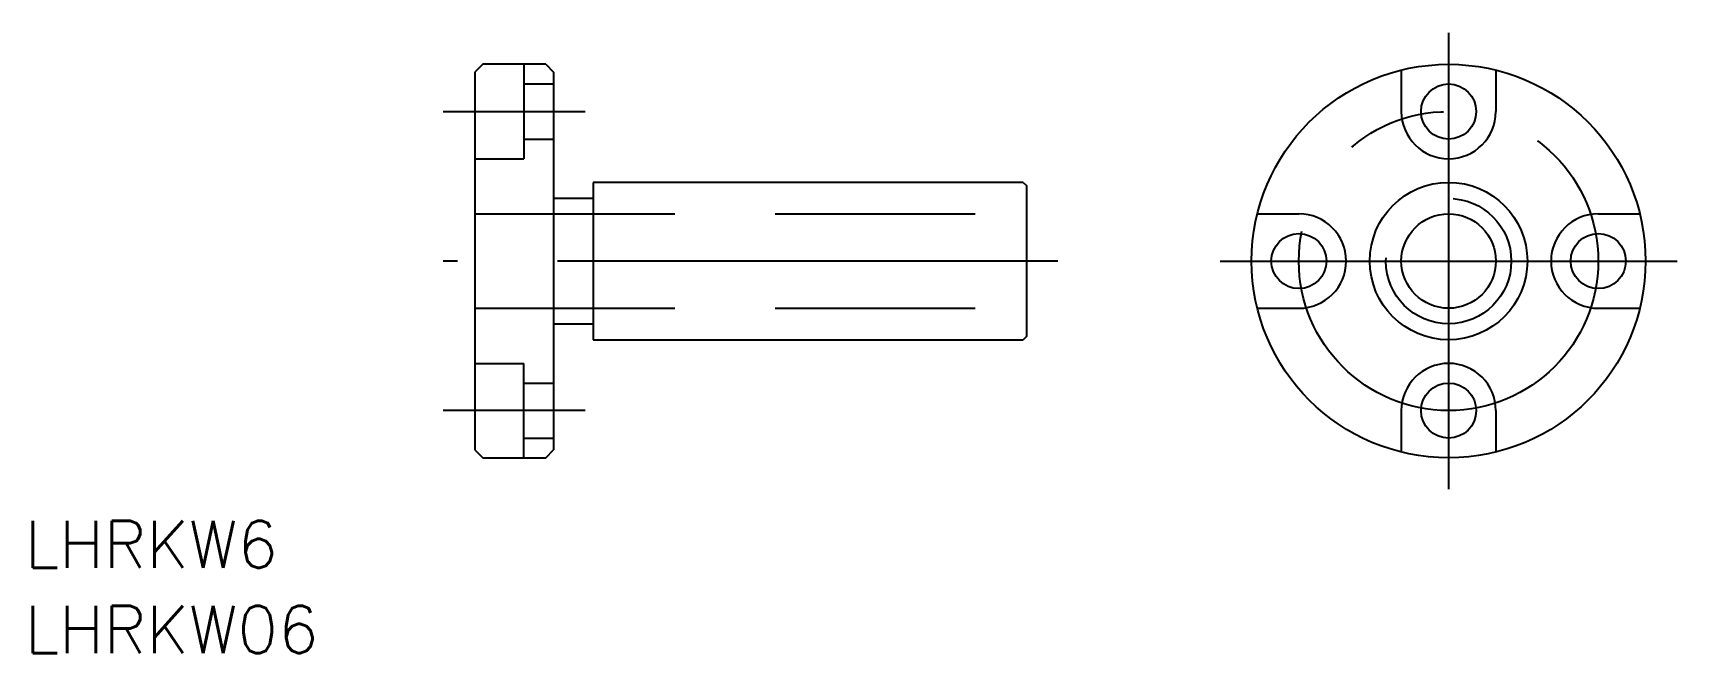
# Model space of a CAD drawing. Extents: x -28 to 76, y -25 to 14.
import ezdxf

# ---------------------------------------------------------------- set-up
doc = ezdxf.new("R2010")
doc.units = 0
doc.linetypes.add('CENTER', pattern=[50.8, 31.75, -6.35, 6.35, -6.35])
doc.linetypes.add('DASHED', pattern=[19.05, 12.7, -6.35])
doc.layers.get('0').update_dxf_attribs({"linetype": 'CONTINUOUS'})
doc.layers.add('CENTER', color=1, linetype='CENTER')
doc.styles.get("Standard").update_dxf_attribs({"font": 'txt.shx', "height": 3, "bigfont": 'bigfont.shx'})

msp = doc.modelspace()

# ---------------------------------------------------------------- linework, layer by layer
at = {"color": 7, "linetype": 'CONTINUOUS'}
for p, q in [((0.5, 12.5), (0, 12)), ((0, 12), (0, -12)), ((4.5, 12.5), (0.5, 12.5)), ((4.5, 12.5), (5, 12)), ((5, 12), (5, -12)), ((34.8, 5), (7.5, 5)), ((7.5, 5), (7.5, -5)), ((34.8, 5), (35, 4.8)), ((35, 4.8), (35, -4.8)), ((7.5, 3.98), (5, 3.98)), ((5, -3.98), (7.5, -3.98)), ((7.5, -5), (34.8, -5)), ((35, -4.8), (34.8, -5)), ((0, -12), (0.5, -12.5)), ((0.5, -12.5), (4.5, -12.5)), ((4.5, -12.5), (5, -12))]:
    msp.add_line(p, q, dxfattribs=at)
at = {"color": 3, "linetype": 'DASHED'}
for p, q in [((3.1, 12.5), (3.1, 6.5)), ((58.79, 12.13), (58.79, 9.5)), ((64.79, 12.13), (64.79, 9.5)), ((3.1, 11.25), (5, 11.25)), ((3.1, 7.75), (5, 7.75)), ((0, 6.5), (3.1, 6.5)), ((0, 3), (35, 3)), ((49.66, 3), (52.29, 3)), ((71.29, 3), (73.93, 3)), ((0, -3), (35, -3)), ((49.66, -3), (52.29, -3)), ((71.29, -3), (73.93, -3)), ((0, -6.5), (3.1, -6.5)), ((3.1, -12.5), (3.1, -6.5)), ((3.1, -7.75), (5, -7.75)), ((58.79, -9.5), (58.79, -12.13)), ((64.79, -9.5), (64.79, -12.13)), ((3.1, -11.25), (5, -11.25))]:
    msp.add_line(p, q, dxfattribs=at)
at = {"color": 7, "linetype": 'CONTINUOUS'}
for centre, radius in [((61.79, 0), 12.5), ((61.79, 9.5), 1.75), ((61.79, 0), 5), ((61.79, 0), 3), ((52.29, 0), 1.75), ((71.29, 0), 1.75), ((61.79, -9.5), 1.75)]:
    msp.add_circle(centre, radius, dxfattribs=at)
at = {"color": 3, "linetype": 'DASHED'}
msp.add_circle((61.79, 0), 3.98, dxfattribs=at)
for centre, start, end in [((61.79, 9.5), 180, 0), ((52.29, 0), 270, 90), ((71.29, 0), 90, 270), ((61.79, -9.5), 0, 180)]:
    msp.add_arc(centre, 3, start, end, dxfattribs=at)
at = {"layer": 'CENTER', "color": 1, "linetype": 'CENTER'}
for p, q in [((61.79, 14.5), (61.79, -14.5)), ((-2, 9.5), (7, 9.5)), ((37, 0), (-2, 0)), ((47.29, 0), (76.29, 0)), ((7, -9.5), (-2, -9.5))]:
    msp.add_line(p, q, dxfattribs=at)
msp.add_circle((61.79, 0), 9.5, dxfattribs=at)

# ---------------------------------------------------------------- texts
at = {"color": 7, "linetype": 'CONTINUOUS'}
for s, p in [('LHRKW6', (-28.56, -19.5)), ('LHRKW06', (-28.56, -24.91))]:
    msp.add_text(s, height=3, dxfattribs=at).set_placement(p)

doc.saveas('drawing.dxf')
